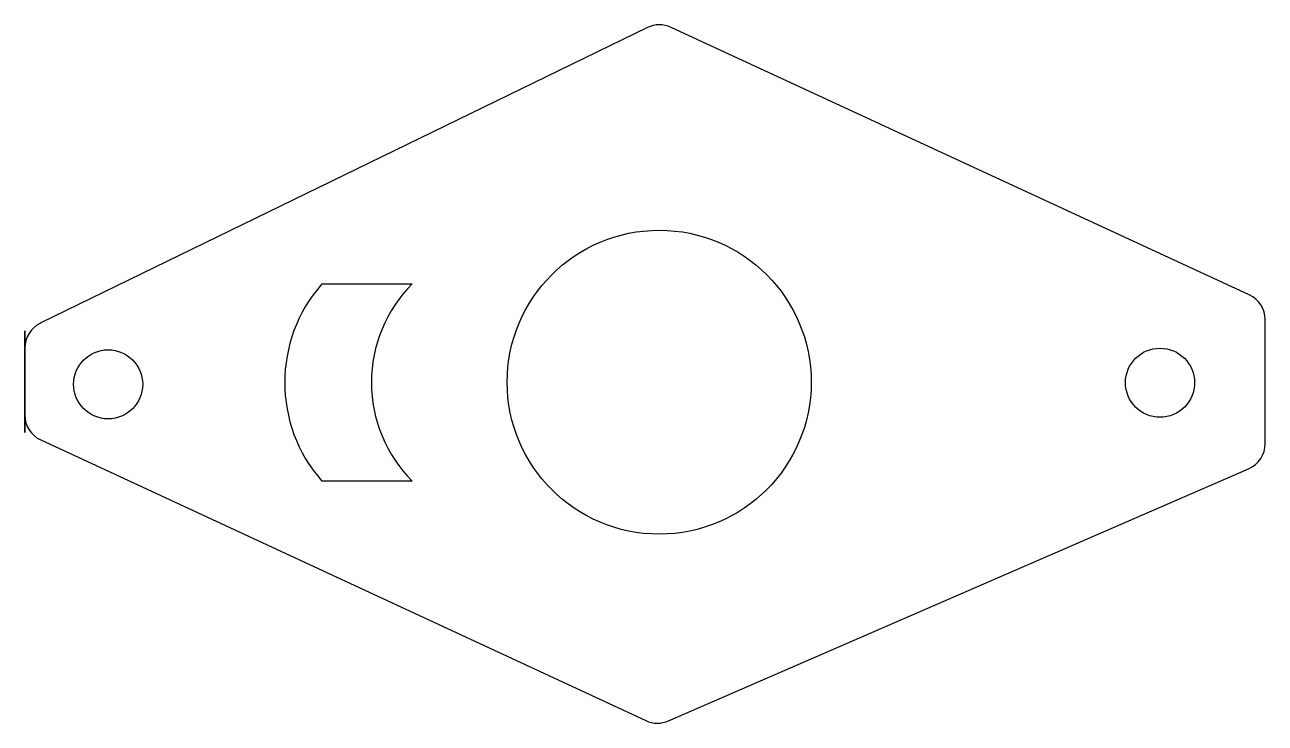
# Model space of a CAD drawing. Header units: millimetres. Extents: x -18.4 to 17.5, y -9.9 to 10.3.
import ezdxf

# ---------------------------------------------------------------- set-up
doc = ezdxf.new("R2010")
doc.units = ezdxf.units.MM

msp = doc.modelspace()

# ---------------------------------------------------------------- linework, layer by layer
for p, q in [((-0.342, 10.267), (-17.914, 1.704)), ((17.078, 2.53), (0.345, 10.274)), ((17.542, -1.772), (17.542, 1.804)), ((-18.363, 1.485), (-18.363, -1.458)), ((-18.363, -1.458), (-18.363, 1.485)), ((-18.363, 0.985), (-18.363, -0.947)), ((-17.9, -1.673), (-0.387, -9.8)), ((0.269, -9.808), (17.061, -2.506))]:
    msp.add_line(p, q)
for points in [[(-9.765, 2.844), (-7.149, 2.844)], [(-7.149, -2.862), (-9.765, -2.862)]]:
    msp.add_lwpolyline(points)
for centre, radius in [((0, 0), 4.4), ((-15.951, -0.062), 1), ((14.497, -0.015), 1)]:
    msp.add_circle(centre, radius)
for centre, radius, start, end in [((0.009, 9.548), 0.8, 65.1652, 115.9795), ((0.009, 9.548), 0.8, 65.1652, 115.9795), ((-6.518, -0.009), 4.322, 138.701, 221.299), ((-4.296, -0.009), 4.034, 134.9963, 225.0037), ((16.742, 1.804), 0.8, 0, 65.1652), ((-17.563, 0.985), 0.8, 115.9795, 180), ((-17.563, -0.947), 0.8, 180, 245.1063), ((16.742, -1.772), 0.8, 293.5021, 0), ((-0.05, -9.074), 0.8, 245.1063, 293.5021)]:
    msp.add_arc(centre, radius, start, end)

doc.saveas('drawing.dxf')
